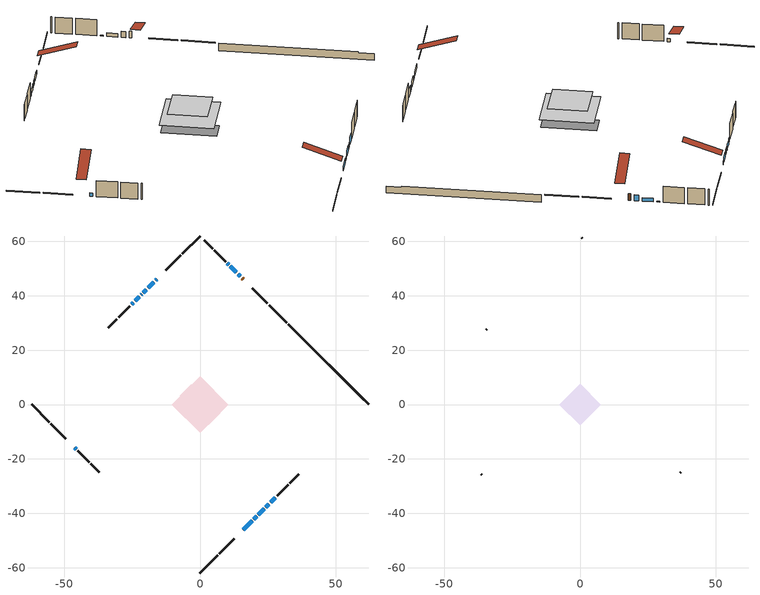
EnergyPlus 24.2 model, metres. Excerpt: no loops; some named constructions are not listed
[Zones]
conditioned space
 floor outside (Floor1 construction): -3.08,0 0,3.08 3.08,0 0,-3.08 z0.45
 floor adiabatic (AdiabaticFloorConstruction): -10.35,0 0,10.35 10.35,0 0,-10.35 z2.89
 floor foundation (Slab1 construction): -7.36,3.29 -3.29,7.36 7.36,-3.29 3.29,-7.36 z-1.84
 wall outside (RimJoist1 construction): 0,-61.97 6.45,-55.52 / -61.97,0 -55.52,-6.45 / 0,61.97 -6.45,55.52 / 31.87,30.1 25.42,36.55 z0.45:0.75
 wall outside (RimJoist2 construction): 7.11,-54.86 12.63,-49.34 / -54.86,-7.11 -49.34,-12.63 / -7.11,54.86 -12.63,49.34 / 24.76,37.21 19.24,42.73 z0.45:0.75
 wall outside (AdiabaticWallConstruction 1): 15.98,45.99 15.55,46.42 z0.45:2.48
 wall outside (AdiabaticWallConstruction): -15.89,46.08 -16.29,45.68 z0.45:1.37; 14.89,47.08 14.03,47.94 / 21.44,-40.53 23.6,-38.37 z0.45:2.2; 15.89,-46.08 19.12,-42.84 / -21.49,40.48 -21.64,40.32 / -22.3,39.67 -23.87,38.1 / -24.52,37.44 -25.14,36.82 z0.45:1.67; -16.94,45.02 -19.1,42.87 / -19.75,42.21 -20.83,41.13 z0.45:1.85; 13.37,48.6 11.21,50.75 z0.45:1.49; -46.08,-15.89 -45.54,-16.43 z0.45:1.47; 19.78,-42.19 20.79,-41.18 z0.45:1.01; 10.56,51.41 10.05,51.91 z0.45:0.71; 24.25,-37.71 25.31,-36.65 z0.45:1.69; 25.97,-36 27.7,-34.27 z0.45:2.81
 wall outside (Wall1 construction): 28.35,-33.61 32.43,-29.54 / -44.88,-17.09 -40.81,-21.16 / -25.8,36.17 -29.87,32.09 / 9.4,52.57 5.32,56.64 z0.45:5.33
 wall outside (Wall2 construction): 33.08,-28.88 36.26,-25.7 / -40.15,-21.82 -36.97,-25 / -30.53,31.44 -33.71,28.26 / 4.67,57.3 1.49,60.48 z0.45:5.33
 wall foundation (FoundationWall1 construction): 32.53,29.44,-1.84 32.53,29.44,0.45 59.02,2.94,0.45 59.02,2.94,0.22 61.97,0,0.22 61.97,0,-1.84
 window (WindowConstruction 11): -15.89,46.08 -16.29,45.68 z0.45:1.36
 window (WindowConstruction 5): 14.89,47.08 14.03,47.94 z0.45:2.2
 window (WindowConstruction 6): 15.89,-46.08 19.12,-42.84 z0.45:1.67
 window (WindowConstruction 7): -16.94,45.02 -19.1,42.87 z0.45:1.85
 window (WindowConstruction 8): -19.75,42.21 -20.83,41.13 z0.45:1.85
 window (WindowConstruction 12): -21.49,40.48 -21.64,40.33 z0.45:1.67
 window (WindowConstruction 9): 13.37,48.6 11.21,50.75 z0.45:1.49
 window (WindowConstruction 10): -46.08,-15.89 -45.54,-16.43 z0.45:1.46
 window (WindowConstruction 13): 19.78,-42.19 20.78,-41.18 z0.45:1.01
 window (WindowConstruction 14): 10.56,51.41 10.06,51.91 z0.45:0.7
 window (WindowConstruction): 21.44,-40.53 23.6,-38.37 z0.45:2.2
 window (WindowConstruction 1): 24.25,-37.71 25.31,-36.65 z0.45:1.69
 window (WindowConstruction 2): 25.97,-36 27.69,-34.27 z0.45:2.81
 window (WindowConstruction 3): -22.3,39.67 -23.87,38.1 z0.45:1.67
 window (WindowConstruction 4): -24.53,37.44 -25.14,36.82 z0.45:1.67
 door (Door): 15.98,45.99 15.55,46.42 z0.45:2.48
 ceiling adiabatic (AdiabaticFloorConstruction): 0,-10.35 10.35,0 0,10.35 -10.35,0 z2.89
attic - vented
 floor to conditioned space (Floor2 construction Reversed): -7.6,0 0,7.6 7.6,0 0,-7.6 z5.33
 wall outside (Wall3 construction): 36.92,-25.05 37.09,-24.87 / -36.31,-25.66 -36.14,-25.83 / -34.37,27.6 -34.54,27.42 / 0.83,61.14 0.66,61.31 z0.45:5.33
 roof outside (Roof1 construction): 15.23,-46.73,5.33 7.84,-39.33,8.81 5.89,-41.28,8.81 13.28,-48.68,5.33; -46.73,-15.23,5.33 -39.33,-7.84,8.81 -41.28,-5.89,8.81 -48.68,-13.28,5.33; -15.23,46.73,5.33 -7.84,39.33,8.81 -5.89,41.28,8.81 -13.28,48.68,5.33; 16.63,45.33,5.33 9.24,37.93,8.81 11.19,35.99,8.81 18.58,43.38,5.33
[Material] Roughness=Rough; Thermal Absorptance=0.9
Name | Thickness {m} | Conductivity {W/m-K} | Density {kg/m3} | Specific Heat {J/kg-K} | Solar Absorptance | Visible Absorptance
ceiling loosefill ins | 0.0846667 | 0.0480833 | 16.02 | 1046.75 | 0.7 | 0.7
ceiling stud and cavity | 0.1397 | 0.090983 | 65.682 | 1177.47 | 0.7 | 0.7
gypsum board | 0.0127 | 0.160291 | 801 | 837.4 | 0.6 | 0.6
[Construction]
Floor2 construction: ceiling loosefill ins, ceiling stud and cavity, gypsum board
[EnergyManagementSystem:Program]
infil_program: Set p_m = 0.14; Set p_s = 0.22; Set s_m = 270; Set s_s = 370; Set z_m = 9.99744; Set z_s = 5.530374501843791; Set f_t = (((s_m/z_m)^p_m)*((z_s/s_s)^p_s)); Set Tdiff = tin_s-tout_s; Set dT = @Abs Tdiff; Set c = 0.0605; Set Cs = 0.1036; Set Cw = 0.1504; Set n = 0.65; Set sft = (f_t*0.54); Set temp1 = ((c*Cw)*((sft*site_vw_s)^(2*n)))^2; Set Qinf = (((c*Cs*(dT^n))^2)+temp1)^0.5; Set Qinf = (@Max Qinf 0); Set mech_vent_house_fan_sensible_load_act = 0.0; Set mech_vent_house_fan_latent_load_act = 0.0; Set OASupInPb = out_pb_s; Set OASupInTemp = tout_s; Set OASupInW = out_wt_s; Set OASupRho = (@RhoAirFnPbTdbW OASupInPb OASupInTemp OASupInW); Set OASupCp = (@CpAirFnW OASupInW); Set OASupInEnth = (@HFnTdbW OASupInTemp OASupInW); Set ZoneTemp = tin_s; Set ZoneW = win_s; Set ZoneCp = (@CpAirFnW ZoneW); Set ZoneAirEnth = (@HFnTdbW ZoneTemp ZoneW); Set mech_vent_house_fan_cfis_act = 0.0; Set QWHV_cfis_sup = 0.0; Set QWHV_cfis_suppl_sup = 0.0; Set QWHV_cfis_suppl_exh = 0.0; Set Qrange = 0; Set Qbath = 0; Set Qdryer = 0; Set Qdryer = Qdryer + 0.00308 * clothes_dryer_exhaust_0_sch_s; Set QWHV_sup = 0.0; Set QWHV_exh = 0.00826; Set Qsupply = QWHV_sup + QWHV_cfis_sup + QWHV_cfis_suppl_sup; Set Qexhaust = Qrange + Qbath + Qdryer + QWHV_exh + QWHV_cfis_suppl_exh; Set Qfan = (@Max Qexhaust Qsupply); Set Qducts = 0; If Qducts < 0; Set Qsupply = Qsupply - Qducts; Else; Set Qexhaust = Qexhaust + Qducts; EndIf; Set Qfan_with_ducts = (@Max Qexhaust Qsupply); Set Qimb = (@Abs (Qsupply - Qexhaust)); If Qinf + Qimb > 0; Set Qtot = Qfan_with_ducts + (Qinf^2) / (Qinf + Qimb); Else; Set Qtot = Qfan_with_ducts; EndIf; Set Qinf_adj = Qtot - Qfan; Set infil_flow_act = Qinf_adj; Set infil_program_Qinf = Qinf_adj; Set infil_program_Qfan = Qfan; Set Qload = Qfan; Set Effectiveness_Sens = 0.0; Set Effectiveness_Lat = 0.0; Set Fan_MFR = Qload * OASupRho; Set ZoneInEnth = OASupInEnth; Set ZoneInTemp = OASupInTemp; Set FanTotalToCond = Fan_MFR * (ZoneInEnth - ZoneAirEnth); Set FanSensToCond = Fan_MFR * ZoneCp * (ZoneInTemp - ZoneTemp); Set FanLatToCond = FanTotalToCond - FanSensToCond; Set mech_vent_house_fan_sensible_load_act = mech_vent_house_fan_sensible_load_act + FanSensToCond; Set mech_vent_house_fan_latent_load_act = mech_vent_house_fan_latent_load_act + FanLatToCond
total_airflows_program: Set total_infil_flow_rate = 0; Set total_mechvent_flow_rate = 0; Set total_natvent_flow_rate = 0; Set total_whf_flow_rate = 0; Set total_infil_flow_rate = total_infil_flow_rate + (infil_program_Qinf * 1); Set total_mechvent_flow_rate = total_mechvent_flow_rate + (infil_program_Qfan * 1); Set total_natvent_flow_rate = total_natvent_flow_rate + (natural_vent_program_Qnv * 1); Set total_whf_flow_rate = total_whf_flow_rate + (natural_vent_program_Qwhf * 1)
total_loads_program: Set loads_htg_tot = 0; Set loads_clg_tot = 0; If htg_load_cond > 0; Set loads_htg_tot = loads_htg_tot + (htg_load_cond - clg_load_cond) * 1.0; EndIf; Set loads_htg_tot = (@Max loads_htg_tot 0); If clg_load_cond > 0; Set loads_clg_tot = loads_clg_tot + (clg_load_cond - htg_load_cond) * 1.0; EndIf; Set loads_clg_tot = (@Max loads_clg_tot 0)
unit_heater_supply_fan_disaggregate_program: Set unit_heater_supply_fan_primary_htg = 0; If unit_heater_htg_coil_s > 0; Set unit_heater_supply_fan_primary_htg = unit_heater_supply_fan_s; EndIf
unmet_hours_program: Set htg_unmet_hours = 0; Set clg_unmet_hours = 0; Set unit_htg_unmet_hours = 0; If ((DayOfYear >= 1) && (DayOfYear <= 365)); Set unit_htg_unmet_hours = unit_htg_unmet_hours + conditioned_space_htg_unmet_s; If unit_htg_unmet_hours > htg_unmet_hours; Set htg_unmet_hours = unit_htg_unmet_hours; EndIf; EndIf; Set unit_clg_unmet_hours = 0; If ((DayOfYear >= 1) && (DayOfYear <= 365)); Set unit_clg_unmet_hours = unit_clg_unmet_hours + conditioned_space_clg_unmet_s; If unit_clg_unmet_hours > clg_unmet_hours; Set clg_unmet_hours = unit_clg_unmet_hours; EndIf; EndIf
water_heater_EC_adj: If WarmupFlag == 0; Set dhw_e_cons = water_heater_energy + water_heater_on_cycle_parasitic + water_heater_off_cycle_parasitic; Set water_heater_ec_adj_act = 0.0 * dhw_e_cons / 1; EndIf
[EnergyManagementSystem:ProgramCallingManager]
central_ac_and_furnace_supply_fan_disaggregate_program_calling_manager: EndOfSystemTimestepBeforeHVACReporting; central_ac_and_furnace_supply_fan_disaggregate_program
central_ac_and_furnace_supply_fan_disaggregate_program_calling_manager 1: EndOfSystemTimestepBeforeHVACReporting; central_ac_and_furnace_supply_fan_disaggregate_program_1
component_loads_program_calling_manager: EndOfZoneTimestepAfterZoneReporting; component_loads_program
fridge_schedule_program_calling_manager: BeginZoneTimestepAfterInitHeatBalance; fridge_schedule_program
infil_program_calling_manager: BeginZoneTimestepAfterInitHeatBalance; infil_program
natural_vent_program_calling_manager: BeginZoneTimestepAfterInitHeatBalance; natural_vent_program
total_airflows_program_calling_manager: EndOfZoneTimestepAfterZoneReporting; total_airflows_program
total_loads_program_calling_manager: EndOfZoneTimestepAfterZoneReporting; total_loads_program
unit_heater_supply_fan_disaggregate_program_calling_manager: EndOfSystemTimestepBeforeHVACReporting; unit_heater_supply_fan_disaggregate_program
unmet_hours_program_calling_manager: EndOfZoneTimestepBeforeZoneReporting; unmet_hours_program
water_heater_EC_adj_ProgramManager: EndOfSystemTimestepBeforeHVACReporting; water_heater_EC_adj
[EnergyManagementSystem:OutputVariable] Type of Data in Variable=Summed
Name | EMS Variable | Update Frequency | EMS Program or Subroutine | Units
central ac and furnace supply fan disaggregate clg | central_ac_and_furnace_supply_fan_clg | SystemTimestep | central_ac_and_furnace_supply_fan_disaggregate_program | J
central ac and furnace supply fan disaggregate htg primary | central_ac_and_furnace_supply_fan_primary_htg | SystemTimestep | central_ac_and_furnace_supply_fan_disaggregate_program_1 | J
unit heater supply fan disaggregate htg primary | unit_heater_supply_fan_primary_htg | SystemTimestep | unit_heater_supply_fan_disaggregate_program | J
loads_htg_tot_peakload_outvar; loads_htg_tot_annual_outvar; Energy Management System Output Variable 1; Energy Management System Output Variable 45 | loads_htg_tot | ZoneTimestep | total_loads_program | J
loads_clg_tot_peakload_outvar; loads_clg_tot_annual_outvar; Energy Management System Output Variable 2; Energy Management System Output Variable 46 | loads_clg_tot | ZoneTimestep | total_loads_program | J
htg_unmet_hours_annual_outvar; Energy Management System Output Variable 3 | htg_unmet_hours | ZoneTimestep | unmet_hours_program | hr
clg_unmet_hours_annual_outvar; Energy Management System Output Variable 4 | clg_unmet_hours | ZoneTimestep | unmet_hours_program | hr
loads_htg_roofs_annual_outvar; Energy Management System Output Variable 5 | loads_htg_roofs | ZoneTimestep | component_loads_program | J
loads_htg_ceilings_annual_outvar; Energy Management System Output Variable 6 | loads_htg_ceilings | ZoneTimestep | component_loads_program | J
loads_htg_walls_annual_outvar; Energy Management System Output Variable 7 | loads_htg_walls | ZoneTimestep | component_loads_program | J
loads_htg_rim_joists_annual_outvar; Energy Management System Output Variable 8 | loads_htg_rim_joists | ZoneTimestep | component_loads_program | J
loads_htg_foundation_walls_annual_outvar; Energy Management System Output Variable 9 | loads_htg_foundation_walls | ZoneTimestep | component_loads_program | J
loads_htg_doors_annual_outvar; Energy Management System Output Variable 10 | loads_htg_doors | ZoneTimestep | component_loads_program | J
loads_htg_windows_conduction_annual_outvar; Energy Management System Output Variable 11 | loads_htg_windows_conduction | ZoneTimestep | component_loads_program | J
loads_htg_windows_solar_annual_outvar; Energy Management System Output Variable 12 | loads_htg_windows_solar | ZoneTimestep | component_loads_program | J
loads_htg_skylights_conduction_annual_outvar; Energy Management System Output Variable 13 | loads_htg_skylights_conduction | ZoneTimestep | component_loads_program | J
loads_htg_skylights_solar_annual_outvar; Energy Management System Output Variable 14 | loads_htg_skylights_solar | ZoneTimestep | component_loads_program | J
loads_htg_floors_annual_outvar; Energy Management System Output Variable 15 | loads_htg_floors | ZoneTimestep | component_loads_program | J
loads_htg_slabs_annual_outvar; Energy Management System Output Variable 16 | loads_htg_slabs | ZoneTimestep | component_loads_program | J
loads_htg_internal_mass_annual_outvar; Energy Management System Output Variable 17 | loads_htg_internal_mass | ZoneTimestep | component_loads_program | J
loads_htg_infil_annual_outvar; Energy Management System Output Variable 18 | loads_htg_infil | ZoneTimestep | component_loads_program | J
loads_htg_natvent_annual_outvar; Energy Management System Output Variable 19 | loads_htg_natvent | ZoneTimestep | component_loads_program | J
loads_htg_mechvent_annual_outvar; Energy Management System Output Variable 20 | loads_htg_mechvent | ZoneTimestep | component_loads_program | J
loads_htg_whf_annual_outvar; Energy Management System Output Variable 21 | loads_htg_whf | ZoneTimestep | component_loads_program | J
loads_htg_ducts_annual_outvar; Energy Management System Output Variable 22 | loads_htg_ducts | ZoneTimestep | component_loads_program | J
loads_htg_intgains_annual_outvar; Energy Management System Output Variable 23 | loads_htg_intgains | ZoneTimestep | component_loads_program | J
loads_htg_lighting_annual_outvar; Energy Management System Output Variable 24 | loads_htg_lighting | ZoneTimestep | component_loads_program | J
loads_clg_roofs_annual_outvar; Energy Management System Output Variable 25 | loads_clg_roofs | ZoneTimestep | component_loads_program | J
loads_clg_ceilings_annual_outvar; Energy Management System Output Variable 26 | loads_clg_ceilings | ZoneTimestep | component_loads_program | J
loads_clg_walls_annual_outvar; Energy Management System Output Variable 27 | loads_clg_walls | ZoneTimestep | component_loads_program | J
loads_clg_rim_joists_annual_outvar; Energy Management System Output Variable 28 | loads_clg_rim_joists | ZoneTimestep | component_loads_program | J
loads_clg_foundation_walls_annual_outvar; Energy Management System Output Variable 29 | loads_clg_foundation_walls | ZoneTimestep | component_loads_program | J
loads_clg_doors_annual_outvar; Energy Management System Output Variable 30 | loads_clg_doors | ZoneTimestep | component_loads_program | J
loads_clg_windows_conduction_annual_outvar; Energy Management System Output Variable 31 | loads_clg_windows_conduction | ZoneTimestep | component_loads_program | J
loads_clg_windows_solar_annual_outvar; Energy Management System Output Variable 32 | loads_clg_windows_solar | ZoneTimestep | component_loads_program | J
loads_clg_skylights_conduction_annual_outvar; Energy Management System Output Variable 33 | loads_clg_skylights_conduction | ZoneTimestep | component_loads_program | J
loads_clg_skylights_solar_annual_outvar; Energy Management System Output Variable 34 | loads_clg_skylights_solar | ZoneTimestep | component_loads_program | J
loads_clg_floors_annual_outvar; Energy Management System Output Variable 35 | loads_clg_floors | ZoneTimestep | component_loads_program | J
loads_clg_slabs_annual_outvar; Energy Management System Output Variable 36 | loads_clg_slabs | ZoneTimestep | component_loads_program | J
loads_clg_internal_mass_annual_outvar; Energy Management System Output Variable 37 | loads_clg_internal_mass | ZoneTimestep | component_loads_program | J
loads_clg_infil_annual_outvar; Energy Management System Output Variable 38 | loads_clg_infil | ZoneTimestep | component_loads_program | J
loads_clg_natvent_annual_outvar; Energy Management System Output Variable 39 | loads_clg_natvent | ZoneTimestep | component_loads_program | J
loads_clg_mechvent_annual_outvar; Energy Management System Output Variable 40 | loads_clg_mechvent | ZoneTimestep | component_loads_program | J
loads_clg_whf_annual_outvar; Energy Management System Output Variable 41 | loads_clg_whf | ZoneTimestep | component_loads_program | J
loads_clg_ducts_annual_outvar; Energy Management System Output Variable 42 | loads_clg_ducts | ZoneTimestep | component_loads_program | J
loads_clg_intgains_annual_outvar; Energy Management System Output Variable 43 | loads_clg_intgains | ZoneTimestep | component_loads_program | J
loads_clg_lighting_annual_outvar; Energy Management System Output Variable 44 | loads_clg_lighting | ZoneTimestep | component_loads_program | J
[Schedule:Day:Interval]
interior lighting schedule day: No, 01:00, 0.108182, 04:00, 0.0901515, 05:00, 0.0991667, 06:00, 0.162273, 07:00, 0.270455, 08:00, 0.342576, 10:00, 0.369621, 11:00, 0.351591, 12:00, 0.333561, 13:00, 0.324545, 14:00, 0.31553, 15:00, 0.333561, 16:00, 0.369621, 17:00, 0.450758, 18:00, 0.585985, 19:00, 0.775303, 20:00, 0.955606, 21:00, 0.991667, 22:00, 0.712197, 23:00, 0.360606, 24:00, 0.162273
interior lighting schedule day 1: No, 01:00, 0.100909, 04:00, 0.0840909, 05:00, 0.0925, 06:00, 0.151364, 07:00, 0.252273, 08:00, 0.319545, 10:00, 0.344773, 11:00, 0.327955, 12:00, 0.311136, 13:00, 0.302727, 14:00, 0.294318, 15:00, 0.311136, 16:00, 0.344773, 17:00, 0.420455, 18:00, 0.546591, 19:00, 0.723182, 20:00, 0.891364, 21:00, 0.925, 22:00, 0.664318, 23:00, 0.336364, 24:00, 0.151364
interior lighting schedule day 2: No, 01:00, 0.0927273, 04:00, 0.0772727, 05:00, 0.085, 06:00, 0.139091, 07:00, 0.231818, 08:00, 0.293636, 10:00, 0.316818, 11:00, 0.301364, 12:00, 0.285909, 13:00, 0.278182, 14:00, 0.270455, 15:00, 0.285909, 16:00, 0.316818, 17:00, 0.386364, 18:00, 0.502273, 19:00, 0.664545, 20:00, 0.819091, 21:00, 0.85, 22:00, 0.610455, 23:00, 0.309091, 24:00, 0.139091
interior lighting schedule day 3: No, 01:00, 0.0845455, 04:00, 0.0704545, 05:00, 0.0775, 06:00, 0.126818, 07:00, 0.211364, 08:00, 0.267727, 10:00, 0.288864, 11:00, 0.274773, 12:00, 0.260682, 13:00, 0.253636, 14:00, 0.246591, 15:00, 0.260682, 16:00, 0.288864, 17:00, 0.352273, 18:00, 0.457955, 19:00, 0.605909, 20:00, 0.746818, 21:00, 0.775, 22:00, 0.556591, 23:00, 0.281818, 24:00, 0.126818
interior lighting schedule day 4: No, 01:00, 0.0763636, 04:00, 0.0636364, 05:00, 0.07, 06:00, 0.114545, 07:00, 0.190909, 08:00, 0.241818, 10:00, 0.260909, 11:00, 0.248182, 12:00, 0.235455, 13:00, 0.229091, 14:00, 0.222727, 15:00, 0.235455, 16:00, 0.260909, 17:00, 0.318182, 18:00, 0.413636, 19:00, 0.547273, 20:00, 0.674545, 21:00, 0.7, 22:00, 0.502727, 23:00, 0.254545, 24:00, 0.114545
interior lighting schedule day 5: No, 01:00, 0.0727273, 04:00, 0.0606061, 05:00, 0.0666667, 06:00, 0.109091, 07:00, 0.181818, 08:00, 0.230303, 10:00, 0.248485, 11:00, 0.236364, 12:00, 0.224242, 13:00, 0.218182, 14:00, 0.212121, 15:00, 0.224242, 16:00, 0.248485, 17:00, 0.30303, 18:00, 0.393939, 19:00, 0.521212, 20:00, 0.642424, 21:00, 0.666667, 22:00, 0.478788, 23:00, 0.242424, 24:00, 0.109091
interior lighting schedule day 6: No, 01:00, 0.0745455, 04:00, 0.0621212, 05:00, 0.0683333, 06:00, 0.111818, 07:00, 0.186364, 08:00, 0.236061, 10:00, 0.254697, 11:00, 0.242273, 12:00, 0.229848, 13:00, 0.223636, 14:00, 0.217424, 15:00, 0.229848, 16:00, 0.254697, 17:00, 0.310606, 18:00, 0.403788, 19:00, 0.534242, 20:00, 0.658485, 21:00, 0.683333, 22:00, 0.490758, 23:00, 0.248485, 24:00, 0.111818
interior lighting schedule day 7: No, 01:00, 0.08, 04:00, 0.0666667, 05:00, 0.0733333, 06:00, 0.12, 07:00, 0.2, 08:00, 0.253333, 10:00, 0.273333, 11:00, 0.26, 12:00, 0.246667, 13:00, 0.24, 14:00, 0.233333, 15:00, 0.246667, 16:00, 0.273333, 17:00, 0.333333, 18:00, 0.433333, 19:00, 0.573333, 20:00, 0.706667, 21:00, 0.733333, 22:00, 0.526667, 23:00, 0.266667, 24:00, 0.12
interior lighting schedule day 8: No, 01:00, 0.0890909, 04:00, 0.0742424, 05:00, 0.0816667, 06:00, 0.133636, 07:00, 0.222727, 08:00, 0.282121, 10:00, 0.304394, 11:00, 0.289545, 12:00, 0.274697, 13:00, 0.267273, 14:00, 0.259848, 15:00, 0.274697, 16:00, 0.304394, 17:00, 0.371212, 18:00, 0.482576, 19:00, 0.638485, 20:00, 0.78697, 21:00, 0.816667, 22:00, 0.586515, 23:00, 0.29697, 24:00, 0.133636
interior lighting schedule day 9: No, 01:00, 0.0972727, 04:00, 0.0810606, 05:00, 0.0891667, 06:00, 0.145909, 07:00, 0.243182, 08:00, 0.30803, 10:00, 0.332348, 11:00, 0.316136, 12:00, 0.299924, 13:00, 0.291818, 14:00, 0.283712, 15:00, 0.299924, 16:00, 0.332348, 17:00, 0.405303, 18:00, 0.526894, 19:00, 0.697121, 20:00, 0.859242, 21:00, 0.891667, 22:00, 0.640379, 23:00, 0.324242, 24:00, 0.145909
interior lighting schedule day 10: No, 01:00, 0.105455, 04:00, 0.0878788, 05:00, 0.0966667, 06:00, 0.158182, 07:00, 0.263636, 08:00, 0.333939, 10:00, 0.360303, 11:00, 0.342727, 12:00, 0.325152, 13:00, 0.316364, 14:00, 0.307576, 15:00, 0.325152, 16:00, 0.360303, 17:00, 0.439394, 18:00, 0.571212, 19:00, 0.755758, 20:00, 0.931515, 21:00, 0.966667, 22:00, 0.694242, 23:00, 0.351515, 24:00, 0.158182
interior lighting schedule day 11: No, 01:00, 0.109091, 04:00, 0.0909091, 05:00, 0.1, 06:00, 0.163636, 07:00, 0.272727, 08:00, 0.345455, 10:00, 0.372727, 11:00, 0.354545, 12:00, 0.336364, 13:00, 0.327273, 14:00, 0.318182, 15:00, 0.336364, 16:00, 0.372727, 17:00, 0.454545, 18:00, 0.590909, 19:00, 0.781818, 20:00, 0.963636, 21:00, 1, 22:00, 0.718182, 23:00, 0.363636, 24:00, 0.163636
interior lighting schedule default day; occupants schedule default day; clothes dryer schedule default day; cooking range schedule default day; misc plug loads schedule default day; general water use schedule default day; clothes dryer exhaust 0 schedule default day; cooling season schedule day; cooling season schedule day 2; cooling season schedule default day; exterior lighting schedule default day; natural vent schedule default day: No, 24:00, 0
occupants schedule day: No, 05:00, 0.426829, 06:00, 0.719512, 07:00, 1, 08:00, 0.670732, 09:00, 0.329268, 14:00, 0.170732, 15:00, 0.231707, 16:00, 0.329268, 17:00, 0.5, 18:00, 0.670732, 19:00, 0.829268, 21:00, 1, 22:00, 0.853659, 23:00, 0.646341, 24:00, 0.426829
clothes dryer schedule day; clothes dryer exhaust 0 schedule day: No, 01:00, 0.123457, 02:00, 0.0740741, 03:00, 0.0493827, 04:00, 0.0246914, 05:00, 0.0493827, 06:00, 0.0740741, 07:00, 0.197531, 08:00, 0.395062, 09:00, 0.592593, 10:00, 0.839506, 11:00, 0.962963, 12:00, 1, 13:00, 0.91358, 14:00, 0.82716, 15:00, 0.716049, 16:00, 0.753086, 17:00, 0.679012, 18:00, 0.666667, 20:00, 0.62963, 21:00, 0.641975, 22:00, 0.666667, 23:00, 0.54321, 24:00, 0.296296
cooking range schedule day: No, 05:00, 0.0597015, 06:00, 0.11194, 07:00, 0.171642, 08:00, 0.291045, 11:00, 0.343284, 12:00, 0.402985, 13:00, 0.462687, 14:00, 0.343284, 15:00, 0.291045, 16:00, 0.402985, 17:00, 0.567164, 18:00, 1, 19:00, 0.850746, 20:00, 0.432836, 21:00, 0.291045, 22:00, 0.231343, 23:00, 0.171642, 24:00, 0.11194
misc plug loads schedule day: No, 06:00, 0.705882, 07:00, 0.745098, 08:00, 0.803922, 15:00, 0.823529, 16:00, 0.862745, 17:00, 0.921569, 18:00, 0.980392, 19:00, 1, 20:00, 0.980392, 21:00, 0.941176, 22:00, 0.862745, 23:00, 0.784314, 24:00, 0.72549
general water use schedule day: No, 01:00, 0.315068, 03:00, 0.287671, 04:00, 0.342466, 05:00, 0.369863, 06:00, 0.520548, 07:00, 0.60274, 08:00, 0.534247, 10:00, 0.506849, 11:00, 0.465753, 14:00, 0.479452, 15:00, 0.534247, 16:00, 0.589041, 17:00, 0.69863, 18:00, 0.876712, 19:00, 0.890411, 20:00, 0.986301, 21:00, 1, 22:00, 0.863014, 23:00, 0.616438, 24:00, 0.465753
cooling season schedule day 1: No, 24:00, 1
exterior lighting schedule day: No, 01:00, 0.566667, 03:00, 0.524167, 05:00, 0.495833, 06:00, 0.5525, 07:00, 0.623333, 08:00, 0.580833, 09:00, 0.439167, 10:00, 0.354167, 12:00, 0.34, 13:00, 0.354167, 14:00, 0.396667, 15:00, 0.425, 16:00, 0.495833, 17:00, 0.623333, 18:00, 0.793333, 19:00, 0.906667, 20:00, 0.963333, 21:00, 0.991667, 22:00, 0.920833, 23:00, 0.793333, 24:00, 0.665833
exterior lighting schedule day 1: No, 01:00, 0.528571, 03:00, 0.488929, 05:00, 0.4625, 06:00, 0.515357, 07:00, 0.581429, 08:00, 0.541786, 09:00, 0.409643, 10:00, 0.330357, 12:00, 0.317143, 13:00, 0.330357, 14:00, 0.37, 15:00, 0.396429, 16:00, 0.4625, 17:00, 0.581429, 18:00, 0.74, 19:00, 0.845714, 20:00, 0.898571, 21:00, 0.925, 22:00, 0.858929, 23:00, 0.74, 24:00, 0.621071
exterior lighting schedule day 10: No, 01:00, 0.552381, 03:00, 0.510952, 05:00, 0.483333, 06:00, 0.538571, 07:00, 0.607619, 08:00, 0.56619, 09:00, 0.428095, 10:00, 0.345238, 12:00, 0.331429, 13:00, 0.345238, 14:00, 0.386667, 15:00, 0.414286, 16:00, 0.483333, 17:00, 0.607619, 18:00, 0.773333, 19:00, 0.88381, 20:00, 0.939048, 21:00, 0.966667, 22:00, 0.897619, 23:00, 0.773333, 24:00, 0.649048
exterior lighting schedule day 11: No, 01:00, 0.571429, 03:00, 0.528571, 05:00, 0.5, 06:00, 0.557143, 07:00, 0.628571, 08:00, 0.585714, 09:00, 0.442857, 10:00, 0.357143, 12:00, 0.342857, 13:00, 0.357143, 14:00, 0.4, 15:00, 0.428571, 16:00, 0.5, 17:00, 0.628571, 18:00, 0.8, 19:00, 0.914286, 20:00, 0.971429, 21:00, 1, 22:00, 0.928571, 23:00, 0.8, 24:00, 0.671429
exterior lighting schedule day 2: No, 01:00, 0.485714, 03:00, 0.449286, 05:00, 0.425, 06:00, 0.473571, 07:00, 0.534286, 08:00, 0.497857, 09:00, 0.376429, 10:00, 0.303571, 12:00, 0.291429, 13:00, 0.303571, 14:00, 0.34, 15:00, 0.364286, 16:00, 0.425, 17:00, 0.534286, 18:00, 0.68, 19:00, 0.777143, 20:00, 0.825714, 21:00, 0.85, 22:00, 0.789286, 23:00, 0.68, 24:00, 0.570714
exterior lighting schedule day 3: No, 01:00, 0.442857, 03:00, 0.409643, 05:00, 0.3875, 06:00, 0.431786, 07:00, 0.487143, 08:00, 0.453929, 09:00, 0.343214, 10:00, 0.276786, 12:00, 0.265714, 13:00, 0.276786, 14:00, 0.31, 15:00, 0.332143, 16:00, 0.3875, 17:00, 0.487143, 18:00, 0.62, 19:00, 0.708571, 20:00, 0.752857, 21:00, 0.775, 22:00, 0.719643, 23:00, 0.62, 24:00, 0.520357
exterior lighting schedule day 4: No, 01:00, 0.4, 03:00, 0.37, 05:00, 0.35, 06:00, 0.39, 07:00, 0.44, 08:00, 0.41, 09:00, 0.31, 10:00, 0.25, 12:00, 0.24, 13:00, 0.25, 14:00, 0.28, 15:00, 0.3, 16:00, 0.35, 17:00, 0.44, 18:00, 0.56, 19:00, 0.64, 20:00, 0.68, 21:00, 0.7, 22:00, 0.65, 23:00, 0.56, 24:00, 0.47
exterior lighting schedule day 5: No, 01:00, 0.380952, 03:00, 0.352381, 05:00, 0.333333, 06:00, 0.371429, 07:00, 0.419048, 08:00, 0.390476, 09:00, 0.295238, 10:00, 0.238095, 12:00, 0.228571, 13:00, 0.238095, 14:00, 0.266667, 15:00, 0.285714, 16:00, 0.333333, 17:00, 0.419048, 18:00, 0.533333, 19:00, 0.609524, 20:00, 0.647619, 21:00, 0.666667, 22:00, 0.619048, 23:00, 0.533333, 24:00, 0.447619
exterior lighting schedule day 6: No, 01:00, 0.390476, 03:00, 0.36119, 05:00, 0.341667, 06:00, 0.380714, 07:00, 0.429524, 08:00, 0.400238, 09:00, 0.302619, 10:00, 0.244048, 12:00, 0.234286, 13:00, 0.244048, 14:00, 0.273333, 15:00, 0.292857, 16:00, 0.341667, 17:00, 0.429524, 18:00, 0.546667, 19:00, 0.624762, 20:00, 0.66381, 21:00, 0.683333, 22:00, 0.634524, 23:00, 0.546667, 24:00, 0.45881
exterior lighting schedule day 7: No, 01:00, 0.419048, 03:00, 0.387619, 05:00, 0.366667, 06:00, 0.408571, 07:00, 0.460952, 08:00, 0.429524, 09:00, 0.324762, 10:00, 0.261905, 12:00, 0.251429, 13:00, 0.261905, 14:00, 0.293333, 15:00, 0.314286, 16:00, 0.366667, 17:00, 0.460952, 18:00, 0.586667, 19:00, 0.670476, 20:00, 0.712381, 21:00, 0.733333, 22:00, 0.680952, 23:00, 0.586667, 24:00, 0.492381
exterior lighting schedule day 8: No, 01:00, 0.466667, 03:00, 0.431667, 05:00, 0.408333, 06:00, 0.455, 07:00, 0.513333, 08:00, 0.478333, 09:00, 0.361667, 10:00, 0.291667, 12:00, 0.28, 13:00, 0.291667, 14:00, 0.326667, 15:00, 0.35, 16:00, 0.408333, 17:00, 0.513333, 18:00, 0.653333, 19:00, 0.746667, 20:00, 0.793333, 21:00, 0.816667, 22:00, 0.758333, 23:00, 0.653333, 24:00, 0.548333
exterior lighting schedule day 9: No, 01:00, 0.509524, 03:00, 0.47131, 05:00, 0.445833, 06:00, 0.496786, 07:00, 0.560476, 08:00, 0.522262, 09:00, 0.394881, 10:00, 0.318452, 12:00, 0.305714, 13:00, 0.318452, 14:00, 0.356667, 15:00, 0.382143, 16:00, 0.445833, 17:00, 0.560476, 18:00, 0.713333, 19:00, 0.815238, 20:00, 0.86619, 21:00, 0.891667, 22:00, 0.827976, 23:00, 0.713333, 24:00, 0.59869
[Schedule:Week:Daily]
clothes dryer exhaust 0 schedule Week Rule - Jan1-Dec31: clothes dryer exhaust 0 schedule day, clothes dryer exhaust 0 schedule day, clothes dryer exhaust 0 schedule day, clothes dryer exhaust 0 schedule day, clothes dryer exhaust 0 schedule day, clothes dryer exhaust 0 schedule day, clothes dryer exhaust 0 schedule day, clothes dryer exhaust 0 schedule default day, clothes dryer exhaust 0 schedule default day, clothes dryer exhaust 0 schedule default day, clothes dryer exhaust 0 schedule default day, clothes dryer exhaust 0 schedule default day
cooling season schedule Week Rule - Jan1-May26: cooling season schedule day, cooling season schedule day, cooling season schedule day, cooling season schedule day, cooling season schedule day, cooling season schedule day, cooling season schedule day, cooling season schedule default day, cooling season schedule default day, cooling season schedule default day, cooling season schedule default day, cooling season schedule default day
cooling season schedule Week Rule - May27-Jun2: cooling season schedule day, cooling season schedule day, cooling season schedule day, cooling season schedule day, cooling season schedule day, cooling season schedule day 1, cooling season schedule day 1, cooling season schedule default day, cooling season schedule default day, cooling season schedule default day, cooling season schedule default day, cooling season schedule default day
cooling season schedule Week Rule - Jun3-Sep29: cooling season schedule day 1, cooling season schedule day 1, cooling season schedule day 1, cooling season schedule day 1, cooling season schedule day 1, cooling season schedule day 1, cooling season schedule day 1, cooling season schedule default day, cooling season schedule default day, cooling season schedule default day, cooling season schedule default day, cooling season schedule default day
cooling season schedule Week Rule - Sep30-Oct6: cooling season schedule day 1, cooling season schedule day 2, cooling season schedule day 2, cooling season schedule day 2, cooling season schedule day 2, cooling season schedule day 2, cooling season schedule day 2, cooling season schedule default day, cooling season schedule default day, cooling season schedule default day, cooling season schedule default day, cooling season schedule default day
cooling season schedule Week Rule - Oct7-Dec31: cooling season schedule day 2, cooling season schedule day 2, cooling season schedule day 2, cooling season schedule day 2, cooling season schedule day 2, cooling season schedule day 2, cooling season schedule day 2, cooling season schedule default day, cooling season schedule default day, cooling season schedule default day, cooling season schedule default day, cooling season schedule default day
exterior lighting schedule Week Rule - Nov25-Dec1: exterior lighting schedule day 10, exterior lighting schedule day 10, exterior lighting schedule day 10, exterior lighting schedule day 10, exterior lighting schedule day 10, exterior lighting schedule day 10, exterior lighting schedule day 11, exterior lighting schedule default day, exterior lighting schedule default day, exterior lighting schedule default day, exterior lighting schedule default day, exterior lighting schedule default day
exterior lighting schedule Week Rule - Dec2-Dec31: exterior lighting schedule day 11, exterior lighting schedule day 11, exterior lighting schedule day 11, exterior lighting schedule day 11, exterior lighting schedule day 11, exterior lighting schedule day 11, exterior lighting schedule day 11, exterior lighting schedule default day, exterior lighting schedule default day, exterior lighting schedule default day, exterior lighting schedule default day, exterior lighting schedule default day
natural vent schedule Week Rule - Jan1-Dec31: natural vent schedule default day, natural vent schedule default day, natural vent schedule default day, natural vent schedule default day, natural vent schedule default day, natural vent schedule default day, natural vent schedule default day, natural vent schedule default day, natural vent schedule default day, natural vent schedule default day, natural vent schedule default day, natural vent schedule default day
[Schedule:Year]
clothes dryer exhaust 0 schedule: clothes dryer exhaust 0 schedule Week Rule - Jan1-Dec31, 1, 1, 12, 31
cooling season schedule: cooling season schedule Week Rule - Jan1-May26, 1, 1, 5, 26, cooling season schedule Week Rule - May27-Jun2, 5, 27, 6, 2, cooling season schedule Week Rule - Jun3-Sep29, 6, 3, 9, 29, cooling season schedule Week Rule - Sep30-Oct6, 9, 30, 10, 6, cooling season schedule Week Rule - Oct7-Dec31, 10, 7, 12, 31
natural vent schedule: natural vent schedule Week Rule - Jan1-Dec31, 1, 1, 12, 31
